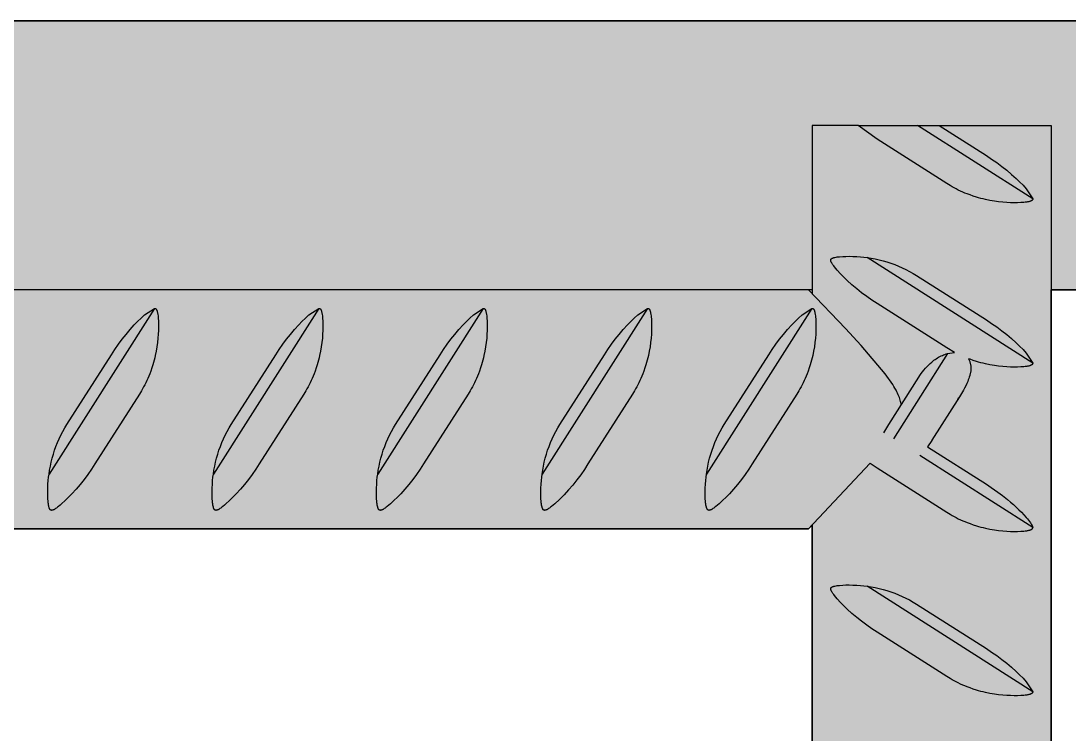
# Model space of a CAD drawing. Header units: millimetres. Extents: x 0 to 1192, y -689 to 404.
# Drawn here: x 334.6 to 404.7, y 356.3 to 404 of the extents above; entities that cross this region are included whole.
import ezdxf

# ---------------------------------------------------------------- set-up
doc = ezdxf.new("R2010")
doc.units = ezdxf.units.MM
doc.layers.add('Blocks', color=7, linetype='Continuous')
doc.layers.add('Blocks$Fill', color=7, linetype='Continuous', true_color=0xffffff)
doc.layers.add('Blocks$Inner', color=7, linetype='Continuous', lineweight=25, true_color=0x007f00)
doc.layers.add('Blocks$Outline', color=7, linetype='Continuous', lineweight=35, true_color=0xff3f3f)

# ---------------------------------------------------------------- blocks, each defined once
blk = doc.blocks.new('Rebar Side Table Front')
at = {"layer": 'Blocks$Fill'}
h = blk.add_hatch(color=256, dxfattribs=at)
h.paths.add_polyline_path([(387.521, 3), (387.522, 1.932), (387.526, 1.864), (387.532, 1.795), (387.54, 1.728), (387.55, 1.66), (387.563, 1.593), (387.578, 1.526), (387.595, 1.46), (387.615, 1.395), (387.637, 1.33), (387.661, 1.266), (387.687, 1.203), (387.715, 1.141), (387.745, 1.08), (387.778, 1.02), (387.812, 0.961), (387.849, 0.903), (387.887, 0.847), (387.928, 0.792), (387.97, 0.738), (388.014, 0.686), (388.06, 0.635), (388.107, 0.586), (388.156, 0.538), (388.207, 0.493), (388.259, 0.449), (388.313, 0.406), (388.368, 0.366), (388.424, 0.328), (388.482, 0.291), (388.541, 0.257), (388.601, 0.224), (388.662, 0.194), (388.724, 0.166), (388.787, 0.139), (388.851, 0.115), (388.916, 0.094), (388.982, 0.074), (389.048, 0.057), (389.114, 0.042), (389.181, 0.029), (389.249, 0.019), (389.317, 0.01), (389.385, 0.005), (389.453, 0.001), (389.521, 0), (401.589, 0.001), (401.658, 0.005), (401.726, 0.01), (401.794, 0.019), (401.861, 0.029), (401.928, 0.042), (401.995, 0.057), (402.061, 0.074), (402.126, 0.094), (402.191, 0.115), (402.255, 0.139), (402.318, 0.166), (402.38, 0.194), (402.441, 0.224), (402.501, 0.257), (402.56, 0.291), (402.618, 0.328), (402.675, 0.366), (402.73, 0.406), (402.783, 0.449), (402.836, 0.493), (402.886, 0.538), (402.935, 0.586), (402.983, 0.635), (403.029, 0.686), (403.073, 0.738), (403.115, 0.792), (403.155, 0.847), (403.194, 0.903), (403.23, 0.961), (403.265, 1.02), (403.297, 1.08), (403.327, 1.141), (403.356, 1.203), (403.382, 1.266), (403.406, 1.33), (403.427, 1.395), (403.447, 1.46), (403.464, 1.526), (403.479, 1.593), (403.492, 1.66), (403.503, 1.728), (403.511, 1.795), (403.517, 1.864), (403.52, 1.932), (403.521, 3), (403.521, 386), (452.521, 386), (453.521, 387), (453.521, 403), (452.521, 404), (228.521, 404), (4.521, 404), (3.521, 403), (3.521, 387), (4.521, 386), (53.521, 386), (53.521, 3), (53.522, 1.932), (53.532, 1.795), (53.54, 1.728), (53.55, 1.66), (53.563, 1.593), (53.578, 1.526), (53.595, 1.46), (53.615, 1.395), (53.637, 1.33), (53.661, 1.266), (53.687, 1.203), (53.715, 1.141), (53.745, 1.08), (53.778, 1.02), (53.812, 0.961), (53.849, 0.903), (53.887, 0.847), (53.928, 0.792), (53.97, 0.738), (54.014, 0.686), (54.059, 0.635), (54.107, 0.586), (54.156, 0.538), (54.207, 0.493), (54.259, 0.449), (54.313, 0.406), (54.368, 0.366), (54.424, 0.328), (54.482, 0.291), (54.541, 0.257), (54.601, 0.224), (54.662, 0.194), (54.724, 0.166), (54.787, 0.139), (54.851, 0.115), (54.916, 0.094), (54.982, 0.074), (55.048, 0.057), (55.114, 0.042), (55.181, 0.029), (55.249, 0.019), (55.317, 0.01), (55.385, 0.005), (55.453, 0.001), (55.521, 0), (67.589, 0.001), (67.658, 0.005), (67.726, 0.01), (67.794, 0.019), (67.861, 0.029), (67.928, 0.042), (67.995, 0.057), (68.061, 0.074), (68.126, 0.094), (68.191, 0.115), (68.255, 0.139), (68.318, 0.166), (68.38, 0.194), (68.441, 0.224), (68.501, 0.257), (68.56, 0.291), (68.618, 0.328), (68.675, 0.366), (68.73, 0.406), (68.783, 0.449), (68.836, 0.493), (68.886, 0.538), (68.935, 0.586), (68.983, 0.635), (69.029, 0.686), (69.073, 0.738), (69.115, 0.792), (69.155, 0.847), (69.194, 0.903), (69.23, 0.961), (69.265, 1.02), (69.297, 1.08), (69.327, 1.141), (69.356, 1.203), (69.382, 1.266), (69.406, 1.33), (69.427, 1.395), (69.447, 1.46), (69.464, 1.526), (69.479, 1.593), (69.492, 1.66), (69.503, 1.728), (69.511, 1.795), (69.517, 1.864), (69.52, 1.932), (69.521, 2), (69.521, 3), (69.521, 185.263), (69.771, 185), (72.617, 185), (387.271, 185), (387.521, 185.263)], flags=0)
h.paths.add_polyline_path([(387.521, 200.74), (387.271, 201), (94.617, 201), (69.771, 201), (69.521, 200.741), (69.521, 370.266), (69.771, 370), (72.617, 370), (387.271, 370), (387.521, 370.266)], flags=0)
at = {"layer": 'Blocks$Inner'}
for p, q in [((387.521, 386), (387.271, 386)), ((396.585, 381.74), (392.951, 376.036)), ((397.263, 378.664), (397.336, 378.776)), ((387.521, 370.266), (387.521, 200.74))]:
    blk.add_line(p, q, dxfattribs=at)
for points in [[(403.521, 386), (452.521, 386), (453.521, 387), (453.521, 403), (452.521, 404), (228.521, 404), (4.521, 404), (3.521, 403), (3.521, 387), (4.521, 386), (53.521, 386)], [(390.588, 397), (387.522, 397), (387.521, 385.741)], [(402.28, 392.094), (402.281, 392.09), (402.28, 392.086), (402.28, 392.082), (402.28, 392.078), (402.28, 392.074), (402.279, 392.07), (402.279, 392.067), (402.278, 392.063), (402.277, 392.059), (402.276, 392.056), (402.275, 392.052), (402.274, 392.048), (402.273, 392.045), (402.272, 392.041), (402.27, 392.038), (402.269, 392.035), (402.268, 392.033), (402.267, 392.031), (402.265, 392.028), (402.263, 392.024), (402.261, 392.021), (402.259, 392.018), (402.257, 392.015), (402.254, 392.012), (402.252, 392.009), (402.249, 392.006), (402.247, 392.003), (402.244, 392), (402.241, 391.997), (402.238, 391.995), (402.235, 391.992), (402.233, 391.99), (402.23, 391.987), (402.226, 391.984), (402.222, 391.981), (402.218, 391.978), (402.214, 391.975), (402.209, 391.972), (402.205, 391.97), (402.201, 391.967), (402.197, 391.965), (402.188, 391.96), (402.179, 391.955), (402.17, 391.951), (402.161, 391.947), (402.148, 391.942), (402.135, 391.937), (402.122, 391.932), (402.109, 391.928), (402.083, 391.92), (402.056, 391.913), (402.013, 391.902), (401.968, 391.893), (401.923, 391.885), (401.878, 391.878), (401.784, 391.865), (401.689, 391.855), (401.586, 391.846), (401.481, 391.84), (401.263, 391.831), (401.036, 391.829), (400.8, 391.834), (400.546, 391.846), (400.281, 391.866), (399.999, 391.896), (399.718, 391.935), (399.419, 391.986), (399.122, 392.047), (398.967, 392.083), (398.813, 392.122), (398.66, 392.164), (398.507, 392.209), (398.294, 392.276), (398.083, 392.35), (397.893, 392.421), (397.743, 392.482), (397.595, 392.545), (397.447, 392.612), (397.301, 392.682), (397.161, 392.752), (397.023, 392.825), (396.886, 392.901), (396.751, 392.98), (396.535, 393.113), (391.864, 396.088), (390.588, 397), (394.578, 397)], [(396.016, 397), (399.178, 394.986), (399.53, 394.756), (399.875, 394.516), (400.212, 394.264), (400.541, 394.003), (400.861, 393.732), (401.174, 393.451), (401.405, 393.228), (401.63, 392.998), (401.846, 392.76), (402.28, 392.094), (394.578, 397), (396.016, 397), (403.521, 397), (403.521, 3)], [(392.32, 376.438), (392.64, 376.986), (394.654, 380.148), (394.734, 380.274), (394.819, 380.396), (394.908, 380.516), (395, 380.633), (395.097, 380.746), (395.198, 380.856), (395.302, 380.963), (395.41, 381.065), (395.521, 381.164), (395.593, 381.224), (395.667, 381.282), (395.743, 381.337), (395.821, 381.389), (395.9, 381.439), (395.981, 381.487), (396.063, 381.531), (396.147, 381.573), (396.232, 381.612), (396.319, 381.649), (396.406, 381.682), (396.495, 381.713), (396.585, 381.74), (397.049, 381.811), (396.535, 382.113), (391.864, 385.088), (391.512, 385.318), (391.168, 385.558), (390.831, 385.81), (390.502, 386.071), (390.181, 386.342), (389.869, 386.624), (389.637, 386.846), (389.413, 387.076), (389.196, 387.314), (389.103, 387.422), (389.013, 387.533), (388.962, 387.6), (388.912, 387.668), (388.875, 387.722), (388.858, 387.749), (388.84, 387.777), (388.827, 387.8), (388.814, 387.823), (388.802, 387.847), (388.796, 387.859), (388.791, 387.871), (388.787, 387.88), (388.783, 387.889), (388.78, 387.898), (388.776, 387.908), (388.773, 387.917), (388.771, 387.926), (388.768, 387.936), (388.767, 387.941), (388.766, 387.946), (388.765, 387.953), (388.763, 387.96), (388.763, 387.964), (388.763, 387.968), (388.762, 387.972), (388.762, 387.975), (388.762, 387.979), (388.762, 387.983), (388.762, 387.987), (388.762, 387.99), (388.762, 387.994), (388.762, 387.998), (388.763, 388.002), (388.763, 388.005), (388.764, 388.009), (388.765, 388.012), (388.765, 388.015), (388.766, 388.018), (388.767, 388.021), (388.768, 388.025), (388.769, 388.028), (388.77, 388.031), (388.772, 388.034), (388.773, 388.037), (388.774, 388.04), (388.776, 388.043), (388.777, 388.046), (388.779, 388.049), (388.781, 388.052), (388.782, 388.054), (388.784, 388.057), (388.787, 388.06), (388.789, 388.063), (388.791, 388.066), (388.794, 388.069), (388.796, 388.072), (388.799, 388.074), (388.801, 388.077), (388.804, 388.08), (388.807, 388.082), (388.81, 388.084), (388.813, 388.087), (388.816, 388.089), (388.819, 388.091), (388.825, 388.096), (388.828, 388.099), (388.832, 388.101), (388.836, 388.104), (388.84, 388.106), (388.849, 388.111), (388.857, 388.115), (388.865, 388.119), (388.874, 388.123), (388.882, 388.127), (388.891, 388.131), (388.903, 388.135), (388.914, 388.14), (388.926, 388.144), (388.938, 388.148), (388.962, 388.155), (388.986, 388.161), (389.013, 388.168), (389.041, 388.174), (389.119, 388.189), (389.197, 388.201), (389.275, 388.211), (389.353, 388.219), (389.562, 388.235), (389.779, 388.243), (390.006, 388.245), (390.242, 388.24), (390.502, 388.228), (390.762, 388.208), (390.975, 388.186), (391.189, 388.159)], [(393.482, 378.308), (393.47, 378.378), (393.456, 378.448), (393.435, 378.536), (393.411, 378.623), (393.384, 378.709), (393.355, 378.794), (393.322, 378.878), (393.279, 378.981), (393.233, 379.083), (393.184, 379.183), (393.132, 379.282), (393.06, 379.411), (392.985, 379.538), (392.907, 379.664), (392.406, 380.375), (390.792, 382.277), (389.753, 383.404), (387.271, 386), (377.882, 386), (228.521, 386), (79.293, 386)], [(343.507, 384.759), (343.511, 384.759), (343.515, 384.759), (343.519, 384.759), (343.523, 384.758), (343.527, 384.758), (343.531, 384.758), (343.534, 384.757), (343.538, 384.756), (343.542, 384.756), (343.546, 384.755), (343.549, 384.754), (343.553, 384.753), (343.556, 384.751), (343.56, 384.75), (343.563, 384.749), (343.566, 384.747), (343.568, 384.746), (343.57, 384.745), (343.573, 384.743), (343.577, 384.742), (343.58, 384.739), (343.583, 384.737), (343.586, 384.735), (343.589, 384.733), (343.592, 384.73), (343.595, 384.728), (343.598, 384.725), (343.601, 384.722), (343.604, 384.72), (343.606, 384.717), (343.609, 384.714), (343.612, 384.711), (343.614, 384.708), (343.617, 384.704), (343.62, 384.7), (343.623, 384.696), (343.626, 384.692), (343.629, 384.688), (343.631, 384.684), (343.634, 384.679), (343.636, 384.675), (343.641, 384.666), (343.646, 384.657), (343.65, 384.648), (343.654, 384.639), (343.659, 384.626), (343.664, 384.614), (343.669, 384.601), (343.673, 384.588), (343.681, 384.561), (343.688, 384.535), (343.699, 384.491), (343.708, 384.447), (343.716, 384.401), (343.723, 384.356), (343.736, 384.263), (343.746, 384.167), (343.755, 384.065), (343.762, 383.959), (343.77, 383.742), (343.772, 383.515), (343.767, 383.279), (343.755, 383.025), (343.735, 382.759), (343.705, 382.477), (343.666, 382.196), (343.615, 381.897), (343.554, 381.6), (343.518, 381.446), (343.479, 381.292), (343.437, 381.138), (343.392, 380.986), (343.325, 380.773), (343.251, 380.562), (343.18, 380.372), (343.119, 380.222), (343.056, 380.073), (342.989, 379.926), (342.919, 379.78), (342.849, 379.64), (342.776, 379.501), (342.7, 379.365), (342.621, 379.229), (342.488, 379.013), (339.513, 374.343), (339.283, 373.991), (339.043, 373.646), (338.791, 373.309), (338.53, 372.98), (338.259, 372.659), (337.978, 372.347), (337.755, 372.115), (337.525, 371.891), (337.287, 371.675), (337.179, 371.582), (337.068, 371.492), (337.001, 371.441), (336.933, 371.391), (336.879, 371.354), (336.852, 371.336), (336.824, 371.319), (336.801, 371.305), (336.778, 371.293), (336.754, 371.28), (336.742, 371.275), (336.73, 371.269), (336.721, 371.265), (336.712, 371.262), (336.703, 371.258), (336.693, 371.255), (336.684, 371.252), (336.675, 371.249), (336.665, 371.247), (336.66, 371.245), (336.656, 371.244), (336.648, 371.243), (336.641, 371.242), (336.637, 371.241), (336.633, 371.241), (336.629, 371.241), (336.626, 371.241), (336.622, 371.24), (336.618, 371.24), (336.614, 371.24), (336.611, 371.24), (336.607, 371.241), (336.603, 371.241), (336.599, 371.241), (336.596, 371.242), (336.592, 371.242), (336.589, 371.243), (336.586, 371.244), (336.583, 371.245), (336.58, 371.246), (336.576, 371.247), (336.573, 371.248), (336.57, 371.249), (336.567, 371.25), (336.564, 371.251), (336.561, 371.253), (336.558, 371.254), (336.555, 371.256), (336.552, 371.257), (336.55, 371.259), (336.547, 371.261), (336.544, 371.263), (336.541, 371.265), (336.538, 371.267), (336.535, 371.27), (336.532, 371.272), (336.529, 371.275), (336.527, 371.277), (336.524, 371.28), (336.522, 371.283), (336.519, 371.285), (336.517, 371.288), (336.514, 371.291), (336.512, 371.294), (336.51, 371.297), (336.505, 371.303), (336.503, 371.307), (336.5, 371.311), (336.497, 371.315), (336.495, 371.319), (336.49, 371.327), (336.486, 371.335), (336.482, 371.344), (336.478, 371.352), (336.474, 371.361), (336.47, 371.369), (336.466, 371.381), (336.461, 371.393), (336.457, 371.405), (336.453, 371.417), (336.446, 371.44), (336.44, 371.465), (336.433, 371.492), (336.427, 371.519), (336.412, 371.597), (336.4, 371.675), (336.39, 371.753), (336.382, 371.832), (336.367, 372.04), (336.358, 372.258), (336.356, 372.485), (336.361, 372.72), (336.373, 372.981), (336.393, 373.24), (336.415, 373.454), (336.442, 373.667)], [(354.507, 384.759), (354.511, 384.759), (354.515, 384.759), (354.519, 384.759), (354.523, 384.758), (354.527, 384.758), (354.531, 384.758), (354.534, 384.757), (354.538, 384.756), (354.542, 384.756), (354.546, 384.755), (354.549, 384.754), (354.553, 384.753), (354.556, 384.751), (354.56, 384.75), (354.563, 384.749), (354.566, 384.747), (354.568, 384.746), (354.57, 384.745), (354.573, 384.743), (354.577, 384.742), (354.58, 384.739), (354.583, 384.737), (354.586, 384.735), (354.589, 384.733), (354.592, 384.73), (354.595, 384.728), (354.598, 384.725), (354.601, 384.722), (354.604, 384.72), (354.606, 384.717), (354.609, 384.714), (354.612, 384.711), (354.614, 384.708), (354.617, 384.704), (354.62, 384.7), (354.623, 384.696), (354.626, 384.692), (354.629, 384.688), (354.631, 384.684), (354.634, 384.679), (354.636, 384.675), (354.641, 384.666), (354.646, 384.657), (354.65, 384.648), (354.654, 384.639), (354.659, 384.626), (354.664, 384.614), (354.669, 384.601), (354.673, 384.588), (354.681, 384.561), (354.688, 384.535), (354.699, 384.491), (354.708, 384.447), (354.716, 384.401), (354.723, 384.356), (354.736, 384.263), (354.746, 384.167), (354.755, 384.065), (354.762, 383.959), (354.77, 383.742), (354.772, 383.515), (354.767, 383.279), (354.755, 383.025), (354.735, 382.759), (354.705, 382.477), (354.666, 382.196), (354.615, 381.897), (354.554, 381.6), (354.518, 381.446), (354.479, 381.292), (354.437, 381.138), (354.392, 380.986), (354.325, 380.773), (354.251, 380.562), (354.18, 380.372), (354.119, 380.222), (354.056, 380.073), (353.989, 379.926), (353.919, 379.78), (353.849, 379.64), (353.776, 379.501), (353.7, 379.365), (353.621, 379.229), (353.488, 379.013), (350.513, 374.343), (350.283, 373.991), (350.043, 373.646), (349.791, 373.309), (349.53, 372.98), (349.259, 372.659), (348.978, 372.347), (348.755, 372.115), (348.525, 371.891), (348.287, 371.675), (348.179, 371.582), (348.068, 371.492), (348.001, 371.441), (347.933, 371.391), (347.879, 371.354), (347.852, 371.336), (347.824, 371.319), (347.801, 371.305), (347.778, 371.293), (347.754, 371.28), (347.742, 371.275), (347.73, 371.269), (347.721, 371.265), (347.712, 371.262), (347.703, 371.258), (347.693, 371.255), (347.684, 371.252), (347.675, 371.249), (347.665, 371.247), (347.66, 371.245), (347.656, 371.244), (347.648, 371.243), (347.641, 371.242), (347.637, 371.241), (347.633, 371.241), (347.629, 371.241), (347.626, 371.241), (347.622, 371.24), (347.618, 371.24), (347.614, 371.24), (347.611, 371.24), (347.607, 371.241), (347.603, 371.241), (347.599, 371.241), (347.596, 371.242), (347.592, 371.242), (347.589, 371.243), (347.586, 371.244), (347.583, 371.245), (347.58, 371.246), (347.576, 371.247), (347.573, 371.248), (347.57, 371.249), (347.567, 371.25), (347.564, 371.251), (347.561, 371.253), (347.558, 371.254), (347.555, 371.256), (347.552, 371.257), (347.55, 371.259), (347.547, 371.261), (347.544, 371.263), (347.541, 371.265), (347.538, 371.267), (347.535, 371.27), (347.532, 371.272), (347.529, 371.275), (347.527, 371.277), (347.524, 371.28), (347.522, 371.283), (347.519, 371.285), (347.517, 371.288), (347.514, 371.291), (347.512, 371.294), (347.51, 371.297), (347.505, 371.303), (347.503, 371.307), (347.5, 371.311), (347.497, 371.315), (347.495, 371.319), (347.49, 371.327), (347.486, 371.335), (347.482, 371.344), (347.478, 371.352), (347.474, 371.361), (347.47, 371.369), (347.466, 371.381), (347.461, 371.393), (347.457, 371.405), (347.453, 371.417), (347.446, 371.44), (347.44, 371.465), (347.433, 371.492), (347.427, 371.519), (347.412, 371.597), (347.4, 371.675), (347.39, 371.753), (347.382, 371.832), (347.367, 372.04), (347.358, 372.258), (347.356, 372.485), (347.361, 372.72), (347.373, 372.981), (347.393, 373.24), (347.415, 373.454), (347.442, 373.667)], [(365.507, 384.759), (365.511, 384.759), (365.515, 384.759), (365.519, 384.759), (365.523, 384.758), (365.527, 384.758), (365.531, 384.758), (365.534, 384.757), (365.538, 384.756), (365.542, 384.756), (365.546, 384.755), (365.549, 384.754), (365.553, 384.753), (365.556, 384.751), (365.56, 384.75), (365.563, 384.749), (365.566, 384.747), (365.568, 384.746), (365.57, 384.745), (365.573, 384.743), (365.577, 384.742), (365.58, 384.739), (365.583, 384.737), (365.586, 384.735), (365.589, 384.733), (365.592, 384.73), (365.595, 384.728), (365.598, 384.725), (365.601, 384.722), (365.604, 384.72), (365.606, 384.717), (365.609, 384.714), (365.612, 384.711), (365.614, 384.708), (365.617, 384.704), (365.62, 384.7), (365.623, 384.696), (365.626, 384.692), (365.629, 384.688), (365.631, 384.684), (365.634, 384.679), (365.636, 384.675), (365.641, 384.666), (365.646, 384.657), (365.65, 384.648), (365.654, 384.639), (365.659, 384.626), (365.664, 384.614), (365.669, 384.601), (365.673, 384.588), (365.681, 384.561), (365.688, 384.535), (365.699, 384.491), (365.708, 384.447), (365.716, 384.401), (365.723, 384.356), (365.736, 384.263), (365.746, 384.167), (365.755, 384.065), (365.762, 383.959), (365.77, 383.742), (365.772, 383.515), (365.767, 383.279), (365.755, 383.025), (365.735, 382.759), (365.705, 382.477), (365.666, 382.196), (365.615, 381.897), (365.554, 381.6), (365.518, 381.446), (365.479, 381.292), (365.437, 381.138), (365.392, 380.986), (365.325, 380.773), (365.251, 380.562), (365.18, 380.372), (365.119, 380.222), (365.056, 380.073), (364.989, 379.926), (364.919, 379.78), (364.849, 379.64), (364.776, 379.501), (364.7, 379.365), (364.621, 379.229), (364.488, 379.013), (361.513, 374.343), (361.283, 373.991), (361.043, 373.646), (360.791, 373.309), (360.53, 372.98), (360.259, 372.659), (359.978, 372.347), (359.755, 372.115), (359.525, 371.891), (359.287, 371.675), (359.179, 371.582), (359.068, 371.492), (359.001, 371.441), (358.933, 371.391), (358.879, 371.354), (358.852, 371.336), (358.824, 371.319), (358.801, 371.305), (358.778, 371.293), (358.754, 371.28), (358.742, 371.275), (358.73, 371.269), (358.721, 371.265), (358.712, 371.262), (358.703, 371.258), (358.693, 371.255), (358.684, 371.252), (358.675, 371.249), (358.665, 371.247), (358.66, 371.245), (358.656, 371.244), (358.648, 371.243), (358.641, 371.242), (358.637, 371.241), (358.633, 371.241), (358.629, 371.241), (358.626, 371.241), (358.622, 371.24), (358.618, 371.24), (358.614, 371.24), (358.611, 371.24), (358.607, 371.241), (358.603, 371.241), (358.599, 371.241), (358.596, 371.242), (358.592, 371.242), (358.589, 371.243), (358.586, 371.244), (358.583, 371.245), (358.58, 371.246), (358.576, 371.247), (358.573, 371.248), (358.57, 371.249), (358.567, 371.25), (358.564, 371.251), (358.561, 371.253), (358.558, 371.254), (358.555, 371.256), (358.552, 371.257), (358.55, 371.259), (358.547, 371.261), (358.544, 371.263), (358.541, 371.265), (358.538, 371.267), (358.535, 371.27), (358.532, 371.272), (358.529, 371.275), (358.527, 371.277), (358.524, 371.28), (358.522, 371.283), (358.519, 371.285), (358.517, 371.288), (358.514, 371.291), (358.512, 371.294), (358.51, 371.297), (358.505, 371.303), (358.503, 371.307), (358.5, 371.311), (358.497, 371.315), (358.495, 371.319), (358.49, 371.327), (358.486, 371.335), (358.482, 371.344), (358.478, 371.352), (358.474, 371.361), (358.47, 371.369), (358.466, 371.381), (358.461, 371.393), (358.457, 371.405), (358.453, 371.417), (358.446, 371.44), (358.44, 371.465), (358.433, 371.492), (358.427, 371.519), (358.412, 371.597), (358.4, 371.675), (358.39, 371.753), (358.382, 371.832), (358.367, 372.04), (358.358, 372.258), (358.356, 372.485), (358.361, 372.72), (358.373, 372.981), (358.393, 373.24), (358.415, 373.454), (358.442, 373.667)], [(376.507, 384.759), (376.511, 384.759), (376.515, 384.759), (376.519, 384.759), (376.523, 384.758), (376.527, 384.758), (376.531, 384.758), (376.534, 384.757), (376.538, 384.756), (376.542, 384.756), (376.546, 384.755), (376.549, 384.754), (376.553, 384.753), (376.556, 384.751), (376.56, 384.75), (376.563, 384.749), (376.566, 384.747), (376.568, 384.746), (376.57, 384.745), (376.573, 384.743), (376.577, 384.742), (376.58, 384.739), (376.583, 384.737), (376.586, 384.735), (376.589, 384.733), (376.592, 384.73), (376.595, 384.728), (376.598, 384.725), (376.601, 384.722), (376.604, 384.72), (376.606, 384.717), (376.609, 384.714), (376.612, 384.711), (376.614, 384.708), (376.617, 384.704), (376.62, 384.7), (376.623, 384.696), (376.626, 384.692), (376.629, 384.688), (376.631, 384.684), (376.634, 384.679), (376.636, 384.675), (376.641, 384.666), (376.646, 384.657), (376.65, 384.648), (376.654, 384.639), (376.659, 384.626), (376.664, 384.614), (376.669, 384.601), (376.673, 384.588), (376.681, 384.561), (376.688, 384.535), (376.699, 384.491), (376.708, 384.447), (376.716, 384.401), (376.723, 384.356), (376.736, 384.263), (376.746, 384.167), (376.755, 384.065), (376.762, 383.959), (376.77, 383.742), (376.772, 383.515), (376.767, 383.279), (376.755, 383.025), (376.735, 382.759), (376.705, 382.477), (376.666, 382.196), (376.615, 381.897), (376.554, 381.6), (376.518, 381.446), (376.479, 381.292), (376.437, 381.138), (376.392, 380.986), (376.325, 380.773), (376.251, 380.562), (376.18, 380.372), (376.119, 380.222), (376.056, 380.073), (375.989, 379.926), (375.919, 379.78), (375.849, 379.64), (375.776, 379.501), (375.7, 379.365), (375.621, 379.229), (375.488, 379.013), (372.513, 374.343), (372.276, 373.977), (372.027, 373.62), (371.765, 373.272), (371.492, 372.932), (371.207, 372.603), (370.911, 372.283), (370.604, 371.973), (370.287, 371.675), (370.179, 371.582), (370.068, 371.492), (370.001, 371.441), (369.933, 371.391), (369.879, 371.354), (369.852, 371.336), (369.824, 371.319), (369.801, 371.305), (369.778, 371.293), (369.754, 371.28), (369.742, 371.275), (369.73, 371.269), (369.721, 371.265), (369.712, 371.262), (369.703, 371.258), (369.693, 371.255), (369.684, 371.252), (369.675, 371.249), (369.665, 371.247), (369.66, 371.245), (369.656, 371.244), (369.648, 371.243), (369.641, 371.242), (369.637, 371.241), (369.633, 371.241), (369.629, 371.241), (369.626, 371.241), (369.622, 371.24), (369.618, 371.24), (369.614, 371.24), (369.611, 371.24), (369.607, 371.241), (369.603, 371.241), (369.599, 371.241), (369.596, 371.242), (369.592, 371.242), (369.589, 371.243), (369.586, 371.244), (369.583, 371.245), (369.58, 371.246), (369.576, 371.247), (369.573, 371.248), (369.57, 371.249), (369.567, 371.25), (369.564, 371.251), (369.561, 371.253), (369.558, 371.254), (369.555, 371.256), (369.552, 371.257), (369.55, 371.259), (369.547, 371.261), (369.544, 371.263), (369.541, 371.265), (369.538, 371.267), (369.535, 371.27), (369.532, 371.272), (369.529, 371.275), (369.527, 371.277), (369.524, 371.28), (369.522, 371.283), (369.519, 371.285), (369.517, 371.288), (369.514, 371.291), (369.512, 371.294), (369.51, 371.297), (369.505, 371.303), (369.503, 371.307), (369.5, 371.311), (369.497, 371.315), (369.495, 371.319), (369.49, 371.327), (369.486, 371.335), (369.482, 371.344), (369.478, 371.352), (369.474, 371.361), (369.47, 371.369), (369.466, 371.381), (369.461, 371.393), (369.457, 371.405), (369.453, 371.417), (369.446, 371.44), (369.44, 371.465), (369.433, 371.492), (369.427, 371.519), (369.412, 371.597), (369.4, 371.675), (369.39, 371.753), (369.382, 371.832), (369.367, 372.04), (369.358, 372.258), (369.356, 372.485), (369.361, 372.72), (369.373, 372.981), (369.393, 373.24), (369.415, 373.454), (369.442, 373.667)], [(387.507, 384.759), (387.511, 384.759), (387.515, 384.759), (387.519, 384.759), (387.523, 384.758), (387.527, 384.758), (387.531, 384.758), (387.534, 384.757), (387.538, 384.756), (387.542, 384.756), (387.546, 384.755), (387.549, 384.754), (387.553, 384.753), (387.556, 384.751), (387.56, 384.75), (387.563, 384.749), (387.566, 384.747), (387.568, 384.746), (387.57, 384.745), (387.573, 384.743), (387.577, 384.742), (387.58, 384.739), (387.583, 384.737), (387.586, 384.735), (387.589, 384.733), (387.592, 384.73), (387.595, 384.728), (387.598, 384.725), (387.601, 384.722), (387.604, 384.72), (387.606, 384.717), (387.609, 384.714), (387.612, 384.711), (387.614, 384.708), (387.617, 384.704), (387.62, 384.7), (387.623, 384.696), (387.626, 384.692), (387.629, 384.688), (387.631, 384.684), (387.634, 384.679), (387.636, 384.675), (387.641, 384.666), (387.646, 384.657), (387.65, 384.648), (387.654, 384.639), (387.659, 384.626), (387.664, 384.614), (387.669, 384.601), (387.673, 384.588), (387.681, 384.561), (387.688, 384.535), (387.699, 384.491), (387.708, 384.447), (387.716, 384.401), (387.723, 384.356), (387.736, 384.263), (387.746, 384.167), (387.755, 384.065), (387.762, 383.959), (387.77, 383.742), (387.772, 383.515), (387.767, 383.279), (387.755, 383.025), (387.735, 382.759), (387.705, 382.477), (387.666, 382.196), (387.615, 381.897), (387.554, 381.6), (387.518, 381.446), (387.479, 381.292), (387.437, 381.138), (387.392, 380.986), (387.325, 380.773), (387.251, 380.562), (387.18, 380.372), (387.119, 380.222), (387.056, 380.073), (386.989, 379.926), (386.919, 379.78), (386.849, 379.64), (386.776, 379.501), (386.7, 379.365), (386.621, 379.229), (386.488, 379.013), (383.513, 374.343), (383.283, 373.991), (383.043, 373.646), (382.791, 373.309), (382.53, 372.98), (382.259, 372.659), (381.978, 372.347), (381.755, 372.115), (381.525, 371.891), (381.287, 371.675), (381.179, 371.582), (381.068, 371.492), (381.001, 371.441), (380.933, 371.391), (380.879, 371.354), (380.852, 371.336), (380.824, 371.319), (380.801, 371.305), (380.778, 371.293), (380.754, 371.28), (380.742, 371.275), (380.73, 371.269), (380.721, 371.265), (380.712, 371.262), (380.703, 371.258), (380.693, 371.255), (380.684, 371.252), (380.675, 371.249), (380.665, 371.247), (380.66, 371.245), (380.656, 371.244), (380.648, 371.243), (380.641, 371.242), (380.637, 371.241), (380.633, 371.241), (380.629, 371.241), (380.626, 371.241), (380.622, 371.24), (380.618, 371.24), (380.614, 371.24), (380.611, 371.24), (380.607, 371.241), (380.603, 371.241), (380.599, 371.241), (380.596, 371.242), (380.592, 371.242), (380.589, 371.243), (380.586, 371.244), (380.583, 371.245), (380.58, 371.246), (380.576, 371.247), (380.573, 371.248), (380.57, 371.249), (380.567, 371.25), (380.564, 371.251), (380.561, 371.253), (380.558, 371.254), (380.555, 371.256), (380.552, 371.257), (380.55, 371.259), (380.547, 371.261), (380.544, 371.263), (380.541, 371.265), (380.538, 371.267), (380.535, 371.27), (380.532, 371.272), (380.529, 371.275), (380.527, 371.277), (380.524, 371.28), (380.522, 371.283), (380.519, 371.285), (380.517, 371.288), (380.514, 371.291), (380.512, 371.294), (380.51, 371.297), (380.505, 371.303), (380.503, 371.307), (380.5, 371.311), (380.497, 371.315), (380.495, 371.319), (380.49, 371.327), (380.486, 371.335), (380.482, 371.344), (380.478, 371.352), (380.474, 371.361), (380.47, 371.369), (380.466, 371.381), (380.461, 371.393), (380.457, 371.405), (380.453, 371.417), (380.446, 371.44), (380.44, 371.465), (380.433, 371.492), (380.427, 371.519), (380.412, 371.597), (380.4, 371.675), (380.39, 371.753), (380.382, 371.832), (380.367, 372.04), (380.358, 372.258), (380.356, 372.485), (380.361, 372.72), (380.373, 372.981), (380.393, 373.24), (380.415, 373.454), (380.442, 373.667)], [(402.28, 381.094), (402.281, 381.09), (402.28, 381.086), (402.28, 381.082), (402.28, 381.078), (402.28, 381.074), (402.279, 381.07), (402.279, 381.067), (402.278, 381.063), (402.277, 381.059), (402.276, 381.056), (402.275, 381.052), (402.274, 381.048), (402.273, 381.045), (402.272, 381.041), (402.27, 381.038), (402.269, 381.035), (402.268, 381.033), (402.267, 381.031), (402.265, 381.028), (402.263, 381.024), (402.261, 381.021), (402.259, 381.018), (402.257, 381.015), (402.254, 381.012), (402.252, 381.009), (402.249, 381.006), (402.247, 381.003), (402.244, 381), (402.241, 380.997), (402.238, 380.995), (402.235, 380.992), (402.233, 380.99), (402.23, 380.987), (402.226, 380.984), (402.222, 380.981), (402.218, 380.978), (402.214, 380.975), (402.209, 380.972), (402.205, 380.97), (402.201, 380.967), (402.197, 380.965), (402.188, 380.96), (402.179, 380.955), (402.17, 380.951), (402.161, 380.947), (402.148, 380.942), (402.135, 380.937), (402.122, 380.932), (402.109, 380.928), (402.083, 380.92), (402.056, 380.913), (402.013, 380.902), (401.968, 380.893), (401.923, 380.885), (401.878, 380.878), (401.784, 380.865), (401.689, 380.855), (401.586, 380.846), (401.481, 380.84), (401.263, 380.831), (401.036, 380.829), (400.8, 380.834), (400.546, 380.846), (400.281, 380.866), (399.999, 380.896), (399.718, 380.935), (399.419, 380.986), (399.122, 381.047), (398.967, 381.083), (398.813, 381.122), (398.66, 381.164), (398.507, 381.209), (398.294, 381.276), (398.083, 381.35), (397.99, 381.384), (398.01, 381.341), (398.03, 381.297), (398.048, 381.252), (398.064, 381.207), (398.079, 381.161), (398.093, 381.115), (398.104, 381.069), (398.115, 381.022), (398.123, 380.974), (398.13, 380.927), (398.136, 380.879), (398.14, 380.831), (398.142, 380.783), (398.143, 380.735), (398.142, 380.687), (398.139, 380.639), (398.135, 380.591), (398.129, 380.543), (398.122, 380.496), (398.113, 380.448), (398.102, 380.401), (398.09, 380.355), (398.077, 380.309), (398.061, 380.263), (398.033, 380.164), (398.001, 380.065), (397.966, 379.968), (397.928, 379.872), (397.864, 379.72), (397.794, 379.571), (397.72, 379.424), (397.641, 379.279), (397.382, 378.847), (395.536, 375.948), (395.521, 375.925), (395.229, 375.502), (399.178, 372.986), (399.495, 372.779), (399.722, 372.623), (399.946, 372.463), (400.252, 372.233), (400.587, 371.966), (400.79, 371.794), (400.984, 371.624), (401.174, 371.451), (401.348, 371.284), (401.518, 371.114), (401.684, 370.939), (401.846, 370.76), (401.92, 370.674), (401.992, 370.587), (402.062, 370.497), (402.13, 370.406), (402.164, 370.357), (402.18, 370.333), (402.195, 370.309), (402.207, 370.288), (402.22, 370.267), (402.231, 370.245), (402.242, 370.223), (402.25, 370.206), (402.254, 370.197), (402.258, 370.188), (402.261, 370.18), (402.265, 370.171), (402.268, 370.162), (402.27, 370.152), (402.272, 370.145), (402.274, 370.138), (402.276, 370.131), (402.277, 370.123), (402.279, 370.116), (402.279, 370.112), (402.279, 370.109), (402.28, 370.105), (402.28, 370.101), (402.28, 370.098), (402.28, 370.094), (394.719, 374.91)], [(94.617, 370), (387.271, 370), (391.395, 374.399), (391.864, 374.088), (396.535, 371.113), (396.751, 370.98), (396.886, 370.901), (397.023, 370.825), (397.161, 370.752), (397.301, 370.682), (397.447, 370.612), (397.595, 370.545), (397.743, 370.482), (397.893, 370.421), (398.083, 370.35), (398.294, 370.276), (398.507, 370.209), (398.66, 370.164), (398.813, 370.122), (398.967, 370.083), (399.122, 370.047), (399.419, 369.986), (399.718, 369.935), (399.999, 369.896), (400.281, 369.866), (400.546, 369.846), (400.8, 369.834), (401.036, 369.829), (401.263, 369.831), (401.481, 369.84), (401.586, 369.846), (401.689, 369.855), (401.784, 369.865), (401.878, 369.878), (401.923, 369.885), (401.968, 369.893), (402.013, 369.902), (402.056, 369.913), (402.083, 369.92), (402.109, 369.928), (402.122, 369.932), (402.135, 369.937), (402.148, 369.942), (402.161, 369.947), (402.17, 369.951), (402.179, 369.955), (402.188, 369.96), (402.197, 369.965), (402.201, 369.967), (402.205, 369.97), (402.209, 369.972), (402.214, 369.975), (402.218, 369.978), (402.222, 369.981), (402.226, 369.984), (402.23, 369.987), (402.233, 369.99), (402.235, 369.992), (402.238, 369.995), (402.241, 369.997), (402.244, 370), (402.247, 370.003), (402.249, 370.006), (402.252, 370.009), (402.254, 370.012), (402.257, 370.015), (402.259, 370.018), (402.261, 370.021), (402.263, 370.024), (402.265, 370.028), (402.267, 370.031), (402.268, 370.033), (402.269, 370.035), (402.27, 370.038), (402.272, 370.041), (402.273, 370.045), (402.274, 370.048), (402.275, 370.052), (402.276, 370.056), (402.277, 370.059), (402.278, 370.063), (402.279, 370.067), (402.279, 370.07), (402.28, 370.074), (402.28, 370.078), (402.28, 370.082), (402.28, 370.086), (402.281, 370.09), (402.28, 370.094)], [(402.28, 359.094), (402.281, 359.09), (402.28, 359.086), (402.28, 359.082), (402.28, 359.078), (402.28, 359.074), (402.279, 359.07), (402.279, 359.067), (402.278, 359.063), (402.277, 359.059), (402.276, 359.056), (402.275, 359.052), (402.274, 359.048), (402.273, 359.045), (402.272, 359.041), (402.27, 359.038), (402.269, 359.035), (402.268, 359.033), (402.267, 359.031), (402.265, 359.028), (402.263, 359.024), (402.261, 359.021), (402.259, 359.018), (402.257, 359.015), (402.254, 359.012), (402.252, 359.009), (402.249, 359.006), (402.247, 359.003), (402.244, 359), (402.241, 358.997), (402.238, 358.995), (402.235, 358.992), (402.233, 358.99), (402.23, 358.987), (402.226, 358.984), (402.222, 358.981), (402.218, 358.978), (402.214, 358.975), (402.209, 358.972), (402.205, 358.97), (402.201, 358.967), (402.197, 358.965), (402.188, 358.96), (402.179, 358.955), (402.17, 358.951), (402.161, 358.947), (402.148, 358.942), (402.135, 358.937), (402.122, 358.932), (402.109, 358.928), (402.083, 358.92), (402.056, 358.913), (402.013, 358.902), (401.968, 358.893), (401.923, 358.885), (401.878, 358.878), (401.784, 358.865), (401.689, 358.855), (401.586, 358.846), (401.481, 358.84), (401.263, 358.831), (401.036, 358.829), (400.8, 358.834), (400.546, 358.846), (400.281, 358.866), (399.999, 358.896), (399.718, 358.935), (399.419, 358.986), (399.122, 359.047), (398.967, 359.083), (398.813, 359.122), (398.66, 359.164), (398.507, 359.209), (398.294, 359.276), (398.083, 359.35), (397.893, 359.421), (397.743, 359.482), (397.595, 359.545), (397.447, 359.612), (397.301, 359.682), (397.161, 359.752), (397.023, 359.825), (396.886, 359.901), (396.751, 359.98), (396.535, 360.113), (391.864, 363.088), (391.512, 363.318), (391.168, 363.558), (390.831, 363.81), (390.502, 364.071), (390.181, 364.342), (389.869, 364.624), (389.637, 364.846), (389.413, 365.076), (389.196, 365.314), (389.103, 365.422), (389.013, 365.533), (388.962, 365.6), (388.912, 365.668), (388.875, 365.722), (388.858, 365.749), (388.84, 365.777), (388.827, 365.8), (388.814, 365.823), (388.802, 365.847), (388.796, 365.859), (388.791, 365.871), (388.787, 365.88), (388.783, 365.889), (388.78, 365.898), (388.776, 365.908), (388.773, 365.917), (388.771, 365.926), (388.768, 365.936), (388.767, 365.941), (388.766, 365.946), (388.765, 365.953), (388.763, 365.96), (388.763, 365.964), (388.763, 365.968), (388.762, 365.972), (388.762, 365.975), (388.762, 365.979), (388.762, 365.983), (388.762, 365.987), (388.762, 365.99), (388.762, 365.994), (388.762, 365.998), (388.763, 366.002), (388.763, 366.005), (388.764, 366.009), (388.765, 366.012), (388.765, 366.015), (388.766, 366.018), (388.767, 366.021), (388.768, 366.025), (388.769, 366.028), (388.77, 366.031), (388.772, 366.034), (388.773, 366.037), (388.774, 366.04), (388.776, 366.043), (388.777, 366.046), (388.779, 366.049), (388.781, 366.052), (388.782, 366.054), (388.784, 366.057), (388.787, 366.06), (388.789, 366.063), (388.791, 366.066), (388.794, 366.069), (388.796, 366.072), (388.799, 366.074), (388.801, 366.077), (388.804, 366.08), (388.807, 366.082), (388.81, 366.084), (388.813, 366.087), (388.816, 366.089), (388.819, 366.091), (388.825, 366.096), (388.828, 366.099), (388.832, 366.101), (388.836, 366.104), (388.84, 366.106), (388.849, 366.111), (388.857, 366.115), (388.865, 366.119), (388.874, 366.123), (388.882, 366.127), (388.891, 366.131), (388.903, 366.135), (388.914, 366.14), (388.926, 366.144), (388.938, 366.148), (388.962, 366.155), (388.986, 366.161), (389.013, 366.168), (389.041, 366.174), (389.119, 366.189), (389.197, 366.201), (389.275, 366.211), (389.353, 366.219), (389.562, 366.235), (389.779, 366.243), (390.006, 366.245), (390.242, 366.24), (390.502, 366.228), (390.762, 366.208), (390.975, 366.186), (391.189, 366.159)]]:
    blk.add_lwpolyline(points, dxfattribs=at)
for points in [[(399.178, 383.986), (399.53, 383.756), (399.875, 383.516), (400.212, 383.264), (400.541, 383.003), (400.861, 382.732), (401.174, 382.451), (401.405, 382.228), (401.63, 381.998), (401.846, 381.76), (402.28, 381.094), (391.189, 388.159), (391.459, 388.119), (391.728, 388.07), (391.996, 388.012), (392.261, 387.946), (392.524, 387.87), (392.784, 387.786), (393.042, 387.693), (393.296, 387.592), (393.546, 387.482), (393.793, 387.364), (394.036, 387.238), (394.274, 387.103), (394.508, 386.961)], [(340.615, 381.657), (340.845, 382.008), (341.085, 382.353), (341.337, 382.69), (341.598, 383.019), (341.869, 383.34), (342.151, 383.652), (342.373, 383.884), (342.603, 384.108), (342.841, 384.325), (343.507, 384.759), (336.442, 373.667), (336.482, 373.938), (336.531, 374.207), (336.589, 374.474), (336.655, 374.739), (336.731, 375.002), (336.815, 375.263), (336.908, 375.52), (337.009, 375.774), (337.119, 376.025), (337.237, 376.271), (337.363, 376.514), (337.498, 376.752), (337.64, 376.986)], [(351.615, 381.657), (351.845, 382.008), (352.085, 382.353), (352.337, 382.69), (352.598, 383.019), (352.869, 383.34), (353.151, 383.652), (353.373, 383.884), (353.603, 384.108), (353.841, 384.325), (354.507, 384.759), (347.442, 373.667), (347.482, 373.938), (347.531, 374.207), (347.589, 374.474), (347.655, 374.739), (347.731, 375.002), (347.815, 375.263), (347.908, 375.52), (348.009, 375.774), (348.119, 376.025), (348.237, 376.271), (348.363, 376.514), (348.498, 376.752), (348.64, 376.986)], [(362.615, 381.657), (362.845, 382.008), (363.085, 382.353), (363.337, 382.69), (363.598, 383.019), (363.869, 383.34), (364.151, 383.652), (364.373, 383.884), (364.603, 384.108), (364.841, 384.325), (365.507, 384.759), (358.442, 373.667), (358.482, 373.938), (358.531, 374.207), (358.589, 374.474), (358.655, 374.739), (358.731, 375.002), (358.815, 375.263), (358.908, 375.52), (359.009, 375.774), (359.119, 376.025), (359.237, 376.271), (359.363, 376.514), (359.498, 376.752), (359.64, 376.986)], [(373.615, 381.657), (373.845, 382.008), (374.085, 382.353), (374.337, 382.69), (374.598, 383.019), (374.869, 383.34), (375.151, 383.652), (375.373, 383.884), (375.603, 384.108), (375.841, 384.325), (376.507, 384.759), (369.442, 373.667), (369.482, 373.938), (369.531, 374.207), (369.589, 374.474), (369.655, 374.739), (369.731, 375.002), (369.815, 375.263), (369.908, 375.52), (370.009, 375.774), (370.119, 376.025), (370.237, 376.271), (370.363, 376.514), (370.498, 376.752), (370.64, 376.986)], [(384.615, 381.657), (384.845, 382.008), (385.085, 382.353), (385.337, 382.69), (385.598, 383.019), (385.869, 383.34), (386.151, 383.652), (386.373, 383.884), (386.603, 384.108), (386.841, 384.325), (387.507, 384.759), (380.442, 373.667), (380.482, 373.938), (380.531, 374.207), (380.589, 374.474), (380.655, 374.739), (380.731, 375.002), (380.815, 375.263), (380.908, 375.52), (381.009, 375.774), (381.119, 376.025), (381.237, 376.271), (381.363, 376.514), (381.498, 376.752), (381.64, 376.986)], [(399.178, 361.986), (399.53, 361.756), (399.875, 361.516), (400.212, 361.264), (400.541, 361.003), (400.861, 360.732), (401.174, 360.451), (401.405, 360.228), (401.63, 359.998), (401.846, 359.76), (402.28, 359.094), (391.189, 366.159), (391.459, 366.119), (391.728, 366.07), (391.996, 366.012), (392.261, 365.946), (392.524, 365.87), (392.784, 365.786), (393.042, 365.693), (393.296, 365.592), (393.546, 365.482), (393.793, 365.364), (394.036, 365.238), (394.274, 365.103), (394.508, 364.961)]]:
    blk.add_lwpolyline(points, close=True, dxfattribs=at)
at = {"layer": 'Blocks$Outline'}
for points in [[(403.521, 386), (452.521, 386), (453.521, 387), (453.521, 403), (452.521, 404), (228.521, 404), (4.521, 404), (3.521, 403), (3.521, 387), (4.521, 386), (53.521, 386)], [(403.521, 3), (403.521, 386)], [(69.521, 370.266), (69.771, 370), (72.617, 370), (83.617, 370), (94.617, 370), (387.271, 370), (387.521, 370.266)], [(387.521, 370.266), (387.521, 200.74)]]:
    blk.add_lwpolyline(points, dxfattribs=at)

msp = doc.modelspace()

# ---------------------------------------------------------------- block references
at = {"layer": 'Blocks'}
msp.add_blockref('Rebar Side Table Front', (0, 0), dxfattribs=at)

doc.saveas('drawing.dxf')
